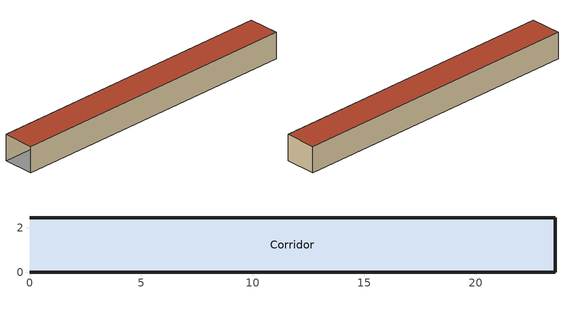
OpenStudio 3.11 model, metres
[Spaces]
Corridor
 floor ground: 0,2.46 23.55,2.46 23.55,0 0,0 z0
 wall outside: 0,0 23.55,0 23.55,2.46 0,2.46 z0:2.07
 roof outside: 0,0 23.55,0 23.55,2.46 0,2.46 z2.07
[Space]
Corridor: Thermal Zone=Corridor Zone
[ThermalZone]
Corridor Zone: Use Ideal Air Loads=No
[Sizing:Zone]
Corridor Zone: Zone Cooling Design Supply Air Temperature Input Method=SupplyAirTemperature; Zone Cooling Design Supply Air Temperature {C}=14; Zone Cooling Design Supply Air Temperature Difference {deltaC}=11.11; Zone Heating Design Supply Air Temperature Input Method=SupplyAirTemperature; Zone Heating Design Supply Air Temperature {C}=40; Zone Heating Design Supply Air Temperature Difference {deltaC}=11.11; Zone Cooling Design Supply Air Humidity Ratio {kg-H2O/kg-air}=0.0085; Zone Heating Design Supply Air Humidity Ratio {kg-H2O/kg-air}=0.008; Cooling Design Air Flow Method=DesignDay; Heating Design Air Flow Method=DesignDay; Account for Dedicated Outdoor Air System=No; Dedicated Outdoor Air System Control Strategy=NeutralSupplyAir; Dedicated Outdoor Air Low Setpoint Temperature for Design {C}=autosize; Dedicated Outdoor Air High Setpoint Temperature for Design {C}=autosize; Zone Load Sizing Method=Sensible Load Only No Latent Load; Zone Latent Cooling Design Supply Air Humidity Ratio Input Method=HumidityRatioDifference; Zone Cooling Design Supply Air Humidity Ratio Difference {kgWater/kgDryAir}=0.005; Zone Latent Heating Design Supply Air Humidity Ratio Input Method=HumidityRatioDifference; Zone Humidification Design Supply Air Humidity Ratio Difference {kgWater/kgDryAir}=0.005; Sizing Option=Coincident; Heating Coil Sizing Method=None; Maximum Heating Capacity To Cooling Load Sizing Ratio {W/W}=1
